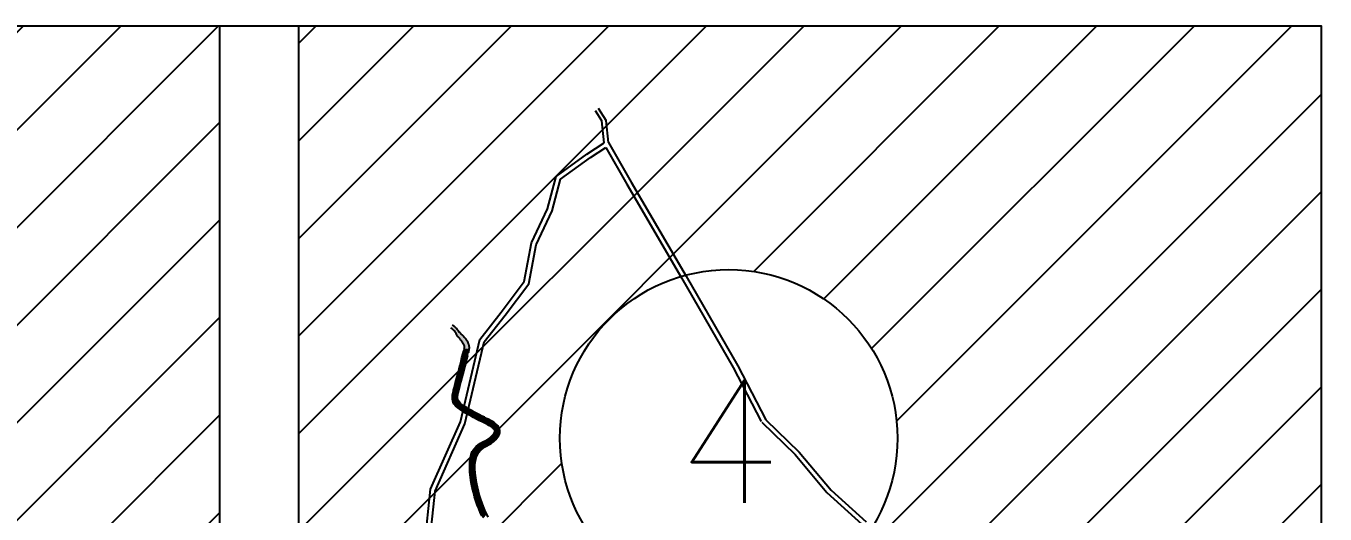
# Model space of a CAD drawing. Header units: metres. Extents: x 511779 to 512620, y 196282 to 196876.
# Drawn here: x 512557.4 to 512580.93, y 196432.11 to 196440.95 of the extents above; entities that cross this region are included whole.
import ezdxf
from ezdxf.enums import TextEntityAlignment as Align

# ---------------------------------------------------------------- set-up
doc = ezdxf.new("R2010")
doc.units = ezdxf.units.M
doc.header["$MEASUREMENT"] = 0
doc.layers.get('0').update_dxf_attribs({"linetype": 'CONTINUOUS'})
for name, color, linetype in [('BANGUNAN', 5, 'CONTINUOUS'), ('KOP', 7, 'CONTINUOUS'), ('sungai', 45, 'CONTINUOUS')]:
    doc.layers.add(name, color=color, linetype=linetype)
doc.styles.get("Standard").update_dxf_attribs({"font": 'Simplex.shx'})

msp = doc.modelspace()

# ---------------------------------------------------------------- hatches: boundary and pattern name
at = {"layer": 'KOP', "ltscale": 0.5}
h = msp.add_hatch(dxfattribs=at)
h.set_pattern_fill('ANSI31', color=1, scale=10, style=0)
h.set_pattern_definition([(45, (71.4876, 0), (-0.8838834765, 0.8838834765), [])])
edge = h.paths.add_edge_path(flags=16)
edge.add_arc((512532.423, 196433.478), 3.057, 0, 360)
h.paths.add_polyline_path([(512523.858, 196440.95), (512543.808, 196440.95), (512543.808, 196423.85), (512523.858, 196423.85)])
h.paths.add_polyline_path([(512542.383, 196440.95), (512562.333, 196440.95), (512562.333, 196423.85), (512542.383, 196423.85)])
edge = h.paths.add_edge_path(flags=16)
edge.add_arc((512551.955, 196433.478), 3.057, 0, 360)
h.paths.add_polyline_path([(512560.908, 196440.95), (512580.858, 196440.95), (512580.858, 196423.85), (512560.908, 196423.85)])
edge = h.paths.add_edge_path(flags=16)
edge.add_arc((512570.126, 196433.478), 3.057, 0, 360)
h.paths.add_polyline_path([(512579.433, 196425.275), (512599.383, 196425.275), (512599.383, 196408.175), (512579.433, 196408.175)])
edge = h.paths.add_edge_path(flags=16)
edge.add_arc((512589.144, 196417.665), 3.057, 0, 360)
h.paths.add_polyline_path([(512560.908, 196425.275), (512580.858, 196425.275), (512580.858, 196408.175), (512560.908, 196408.175)])
h.paths.add_polyline_path([(512542.383, 196425.275), (512562.333, 196425.275), (512562.333, 196408.175), (512542.383, 196408.175)])
h.paths.add_polyline_path([(512523.858, 196425.275), (512543.808, 196425.275), (512543.808, 196408.175), (512523.858, 196408.175)])
h.paths.add_polyline_path([(512505.333, 196425.275), (512525.283, 196425.275), (512525.283, 196408.175), (512505.333, 196408.175)])
h.paths.add_polyline_path([(512523.858, 196409.6), (512543.808, 196409.6), (512543.808, 196392.5), (512523.858, 196392.5)])
h.paths.add_polyline_path([(512505.333, 196409.6), (512525.283, 196409.6), (512525.283, 196392.5), (512505.333, 196392.5)])
h.paths.add_polyline_path([(512542.383, 196409.6), (512562.333, 196409.6), (512562.333, 196392.5), (512542.383, 196392.5)])
h.paths.add_polyline_path([(512560.908, 196409.6), (512580.858, 196409.6), (512580.858, 196392.5), (512560.908, 196392.5)])
h.paths.add_polyline_path([(512579.433, 196409.6), (512599.383, 196409.6), (512599.383, 196392.5), (512579.433, 196392.5)])
h.paths.add_polyline_path([(512597.958, 196393.925), (512617.908, 196393.925), (512617.908, 196376.825), (512597.958, 196376.825)])
h.paths.add_polyline_path([(512579.433, 196393.925), (512599.383, 196393.925), (512599.383, 196376.825), (512579.433, 196376.825)])
h.paths.add_polyline_path([(512560.908, 196393.925), (512580.858, 196393.925), (512580.858, 196376.825), (512560.908, 196376.825)])
h.paths.add_polyline_path([(512542.383, 196393.925), (512562.333, 196393.925), (512562.333, 196376.825), (512542.383, 196376.825)])
h.paths.add_polyline_path([(512523.858, 196393.925), (512543.808, 196393.925), (512543.808, 196376.825), (512523.858, 196376.825)])
edge = h.paths.add_edge_path(flags=16)
edge.add_arc((512571.015, 196385.187), 3.057, 0, 360)
edge = h.paths.add_edge_path(flags=16)
edge.add_arc((512551.79, 196384.481), 3.057, 0, 360)
edge = h.paths.add_edge_path(flags=16)
edge.add_arc((512532.988, 196384.481), 3.057, 0, 360)
edge = h.paths.add_edge_path(flags=16)
edge.add_arc((512533.899, 196400.421), 3.057, 0, 360)
edge = h.paths.add_edge_path(flags=16)
edge.add_arc((512514.397, 196399.691), 3.057, 0, 360)
edge = h.paths.add_edge_path(flags=16)
edge.add_arc((512515.155, 196416.926), 3.057, 0, 360)
edge = h.paths.add_edge_path(flags=16)
edge.add_arc((512533.571, 196417.021), 3.057, 0, 360)
edge = h.paths.add_edge_path(flags=16)
edge.add_arc((512552.148, 196417.106), 3.057, 0, 360)
edge = h.paths.add_edge_path(flags=16)
edge.add_arc((512552.949, 196400.556), 3.057, 0, 360)
edge = h.paths.add_edge_path(flags=16)
edge.add_arc((512570.351, 196400.556), 3.057, 0, 360)
edge = h.paths.add_edge_path(flags=16)
edge.add_arc((512570.294, 196416.853), 3.057, 0, 360)
edge = h.paths.add_edge_path(flags=16)
edge.add_arc((512589.265, 196401.204), 3.057, 0, 360)
edge = h.paths.add_edge_path(flags=16)
edge.add_arc((512589.798, 196384.821), 3.057, 0, 360)
edge = h.paths.add_edge_path(flags=16)
edge.add_arc((512608.213, 196384.944), 3.057, 0, 360)
at = {"layer": 'sungai', "ltscale": 30}
msp.add_hatch(color=43, dxfattribs=at).paths.add_polyline_path([(512565.239, 196435.413), (512565.245, 196435.404), (512565.252, 196435.395), (512565.259, 196435.388), (512565.265, 196435.38), (512565.272, 196435.374), (512565.278, 196435.367), (512565.284, 196435.361), (512565.29, 196435.355), (512565.296, 196435.349), (512565.303, 196435.344), (512565.308, 196435.338), (512565.314, 196435.332), (512565.32, 196435.326), (512565.326, 196435.32), (512565.332, 196435.313), (512565.338, 196435.307), (512565.344, 196435.3), (512565.35, 196435.293), (512565.357, 196435.286), (512565.362, 196435.279), (512565.368, 196435.272), (512565.374, 196435.264), (512565.379, 196435.258), (512565.384, 196435.251), (512565.388, 196435.245), (512565.392, 196435.239), (512565.395, 196435.233), (512565.398, 196435.228), (512565.4, 196435.222), (512565.403, 196435.217), (512565.405, 196435.211), (512565.407, 196435.205), (512565.41, 196435.198), (512565.413, 196435.191), (512565.416, 196435.183), (512565.418, 196435.174), (512565.421, 196435.165), (512565.423, 196435.155), (512565.425, 196435.144), (512565.427, 196435.133), (512565.427, 196435.122), (512565.427, 196435.11), (512565.426, 196435.099), (512565.424, 196435.087), (512565.422, 196435.076), (512565.42, 196435.065), (512565.417, 196435.056), (512565.415, 196435.048), (512565.413, 196435.042), (512565.412, 196435.037), (512565.41, 196435.033), (512565.409, 196435.032), (512565.409, 196435.035), (512565.41, 196435.038), (512565.41, 196435.04), (512565.41, 196435.042), (512565.41, 196435.044), (512565.41, 196435.046), (512565.41, 196435.047), (512565.41, 196435.049), (512565.41, 196435.051), (512565.41, 196435.053), (512565.409, 196435.055), (512565.409, 196435.058), (512565.408, 196435.06), (512565.408, 196435.062), (512565.407, 196435.065), (512565.406, 196435.067), (512565.405, 196435.069), (512565.404, 196435.071), (512565.403, 196435.073), (512565.402, 196435.075), (512565.4, 196435.077), (512565.398, 196435.078), (512565.397, 196435.08), (512565.395, 196435.081), (512565.393, 196435.082), (512565.391, 196435.083), (512565.389, 196435.084), (512565.387, 196435.084), (512565.386, 196435.084), (512565.384, 196435.085), (512565.382, 196435.085), (512565.38, 196435.085), (512565.379, 196435.085), (512565.377, 196435.085), (512565.376, 196435.085), (512565.375, 196435.085), (512565.373, 196435.085), (512565.372, 196435.085), (512565.371, 196435.085), (512565.37, 196435.085), (512565.368, 196435.084), (512565.367, 196435.084), (512565.365, 196435.083), (512565.363, 196435.083), (512565.361, 196435.082), (512565.359, 196435.082), (512565.357, 196435.081), (512565.355, 196435.08), (512565.353, 196435.079), (512565.351, 196435.078), (512565.348, 196435.078), (512565.346, 196435.077), (512565.344, 196435.075), (512565.341, 196435.074), (512565.338, 196435.072), (512565.335, 196435.07), (512565.331, 196435.067), (512565.327, 196435.063), (512565.333, 196435.086), (512565.338, 196435.105), (512565.34, 196435.121), (512565.341, 196435.134), (512565.341, 196435.145), (512565.339, 196435.154), (512565.336, 196435.163), (512565.332, 196435.171), (512565.327, 196435.18), (512565.322, 196435.189), (512565.316, 196435.198), (512565.31, 196435.207), (512565.304, 196435.217), (512565.297, 196435.226), (512565.291, 196435.235), (512565.285, 196435.243), (512565.279, 196435.251), (512565.273, 196435.259), (512565.267, 196435.266), (512565.262, 196435.273), (512565.257, 196435.28), (512565.252, 196435.286), (512565.248, 196435.291), (512565.243, 196435.296), (512565.239, 196435.301), (512565.234, 196435.305), (512565.23, 196435.309), (512565.226, 196435.313), (512565.222, 196435.317), (512565.219, 196435.321), (512565.215, 196435.325), (512565.212, 196435.329), (512565.209, 196435.333), (512565.207, 196435.337), (512565.204, 196435.342), (512565.202, 196435.346), (512565.2, 196435.351), (512565.197, 196435.355), (512565.196, 196435.36), (512565.194, 196435.364), (512565.192, 196435.368), (512565.19, 196435.372), (512565.188, 196435.377), (512565.186, 196435.381), (512565.183, 196435.386), (512565.18, 196435.391), (512565.177, 196435.396), (512565.172, 196435.402), (512565.168, 196435.409), (512565.162, 196435.417), (512565.155, 196435.425), (512565.146, 196435.434), (512565.136, 196435.443), (512565.123, 196435.454), (512565.109, 196435.465), (512565.092, 196435.477), (512565.12, 196435.535), (512565.15, 196435.509), (512565.174, 196435.486), (512565.194, 196435.466), (512565.209, 196435.45), (512565.221, 196435.436), (512565.231, 196435.424)])

# ---------------------------------------------------------------- linework, layer by layer
at = {"color": 5, "linetype": 'Continuous', "lineweight": -3}
for points in [[(512542.383, 196440.95), (512562.333, 196440.95), (512562.333, 196423.85), (512542.383, 196423.85)], [(512560.908, 196440.95), (512580.858, 196440.95), (512580.858, 196423.85), (512560.908, 196423.85)]]:
    msp.add_lwpolyline(points, close=True, dxfattribs=at)
at = {"color": 5, "ltscale": 30}
msp.add_circle((512570.126, 196433.478), 3.057, dxfattribs=at)
at = {"layer": 'BANGUNAN', "color": 3, "linetype": 'Continuous'}
for p, q in [((512567.002, 196438.223), (512567.558, 196438.63)), ((512567.558, 196438.63), (512567.871, 196438.834)), ((512567.621, 196438.566), (512567.898, 196438.748)), ((512567.898, 196438.748), (512568.278, 196438.086)), ((512567.946, 196438.837), (512568.361, 196438.117)), ((512567.079, 196438.171), (512567.621, 196438.566)), ((512566.844, 196437.638), (512567.002, 196438.223)), ((512566.925, 196437.598), (512567.079, 196438.171)), ((512568.278, 196438.086), (512569.273, 196436.387)), ((512568.361, 196438.117), (512569.355, 196436.417)), ((512566.555, 196437.023), (512566.844, 196437.638)), ((512566.636, 196436.985), (512566.925, 196437.598)), ((512566.423, 196436.32), (512566.555, 196437.023)), ((512566.504, 196436.277), (512566.636, 196436.985)), ((512566.002, 196435.762), (512566.423, 196436.32)), ((512566.076, 196435.709), (512566.504, 196436.277)), ((512569.273, 196436.387), (512570.208, 196434.76)), ((512569.355, 196436.417), (512570.291, 196434.79)), ((512565.615, 196435.268), (512566.002, 196435.762)), ((512565.694, 196435.224), (512566.076, 196435.709)), ((512565.264, 196433.776), (512565.615, 196435.268)), ((512565.345, 196433.737), (512565.694, 196435.224)), ((512570.208, 196434.76), (512570.715, 196433.783)), ((512570.291, 196434.79), (512570.799, 196433.811)), ((512564.723, 196432.556), (512565.264, 196433.776)), ((512564.806, 196432.521), (512565.345, 196433.737)), ((512570.725, 196433.77), (512571.328, 196433.186)), ((512570.799, 196433.811), (512571.404, 196433.225)), ((512571.404, 196433.225), (512571.981, 196432.535)), ((512571.328, 196433.186), (512571.905, 196432.494)), ((512564.619, 196431.567), (512564.723, 196432.556)), ((512564.704, 196431.554), (512564.806, 196432.521)), ((512571.905, 196432.494), (512572.539, 196431.923)), ((512571.981, 196432.535), (512572.613, 196431.964))]:
    msp.add_line(p, q, dxfattribs=at)
for points in [[(512567.871, 196438.834), (512567.827, 196439.229), (512567.71, 196439.414)], [(512567.946, 196438.837), (512567.903, 196439.238), (512567.767, 196439.455)]]:
    msp.add_lwpolyline(points, dxfattribs=at)
at = {"layer": 'KOP', "color": 76, "ltscale": 30}
for points in [[(512565.327, 196435.063), (512565.333, 196435.086), (512565.338, 196435.105), (512565.34, 196435.121), (512565.341, 196435.134), (512565.341, 196435.145), (512565.339, 196435.154), (512565.336, 196435.163), (512565.332, 196435.171), (512565.327, 196435.18), (512565.322, 196435.189), (512565.316, 196435.198), (512565.31, 196435.207), (512565.304, 196435.217), (512565.297, 196435.226), (512565.291, 196435.235), (512565.285, 196435.243), (512565.279, 196435.251), (512565.273, 196435.259), (512565.267, 196435.266), (512565.262, 196435.273), (512565.257, 196435.28), (512565.252, 196435.286), (512565.248, 196435.291), (512565.243, 196435.296), (512565.239, 196435.301), (512565.234, 196435.305), (512565.23, 196435.309), (512565.226, 196435.313), (512565.222, 196435.317), (512565.219, 196435.321), (512565.215, 196435.325), (512565.212, 196435.329), (512565.209, 196435.333), (512565.207, 196435.337), (512565.204, 196435.342), (512565.202, 196435.346), (512565.2, 196435.351), (512565.197, 196435.355), (512565.196, 196435.36), (512565.194, 196435.364), (512565.192, 196435.368), (512565.19, 196435.372), (512565.188, 196435.377), (512565.186, 196435.381), (512565.183, 196435.386), (512565.18, 196435.391), (512565.177, 196435.396), (512565.172, 196435.402), (512565.168, 196435.409), (512565.162, 196435.417), (512565.155, 196435.425), (512565.146, 196435.434), (512565.136, 196435.443), (512565.123, 196435.454), (512565.109, 196435.465), (512565.092, 196435.477)], [(512565.327, 196435.063), (512565.331, 196435.067), (512565.335, 196435.07), (512565.338, 196435.072), (512565.341, 196435.074), (512565.344, 196435.075), (512565.346, 196435.077), (512565.348, 196435.078), (512565.351, 196435.078), (512565.353, 196435.079), (512565.355, 196435.08), (512565.357, 196435.081), (512565.359, 196435.082), (512565.361, 196435.082), (512565.363, 196435.083), (512565.365, 196435.083), (512565.367, 196435.084), (512565.368, 196435.084), (512565.37, 196435.085), (512565.371, 196435.085), (512565.372, 196435.085), (512565.373, 196435.085), (512565.375, 196435.085), (512565.376, 196435.085), (512565.377, 196435.085), (512565.379, 196435.085), (512565.38, 196435.085), (512565.382, 196435.085), (512565.384, 196435.085), (512565.386, 196435.084), (512565.387, 196435.084), (512565.389, 196435.084), (512565.391, 196435.083), (512565.393, 196435.082), (512565.395, 196435.081), (512565.397, 196435.08), (512565.398, 196435.078), (512565.4, 196435.077), (512565.402, 196435.075), (512565.403, 196435.073), (512565.404, 196435.071), (512565.405, 196435.069), (512565.406, 196435.067), (512565.407, 196435.065), (512565.408, 196435.062), (512565.408, 196435.06), (512565.409, 196435.058), (512565.409, 196435.055), (512565.41, 196435.053), (512565.41, 196435.051), (512565.41, 196435.049), (512565.41, 196435.047), (512565.41, 196435.046), (512565.41, 196435.044), (512565.41, 196435.042), (512565.41, 196435.04), (512565.41, 196435.038), (512565.409, 196435.036), (512565.409, 196435.034), (512565.409, 196435.033), (512565.41, 196435.033), (512565.41, 196435.033), (512565.411, 196435.034), (512565.412, 196435.037), (512565.413, 196435.042), (512565.415, 196435.048), (512565.417, 196435.056), (512565.42, 196435.065), (512565.422, 196435.076), (512565.424, 196435.087), (512565.426, 196435.099), (512565.427, 196435.11), (512565.427, 196435.122), (512565.427, 196435.133), (512565.425, 196435.144), (512565.423, 196435.155), (512565.421, 196435.165), (512565.418, 196435.174), (512565.416, 196435.183), (512565.413, 196435.191), (512565.41, 196435.198), (512565.407, 196435.205), (512565.405, 196435.211), (512565.403, 196435.217), (512565.4, 196435.222), (512565.398, 196435.228), (512565.395, 196435.233), (512565.392, 196435.239), (512565.388, 196435.245), (512565.384, 196435.251), (512565.379, 196435.258), (512565.374, 196435.264), (512565.368, 196435.272), (512565.362, 196435.279), (512565.357, 196435.286), (512565.35, 196435.293), (512565.344, 196435.3), (512565.338, 196435.307), (512565.332, 196435.313), (512565.326, 196435.32), (512565.32, 196435.326), (512565.314, 196435.332), (512565.308, 196435.338), (512565.303, 196435.344), (512565.296, 196435.349), (512565.29, 196435.355), (512565.284, 196435.361), (512565.278, 196435.367), (512565.272, 196435.374), (512565.265, 196435.38), (512565.259, 196435.388), (512565.252, 196435.395), (512565.245, 196435.404), (512565.239, 196435.413), (512565.231, 196435.424), (512565.221, 196435.436), (512565.209, 196435.45), (512565.194, 196435.466), (512565.174, 196435.486), (512565.15, 196435.509), (512565.12, 196435.535)]]:
    msp.add_lwpolyline(points, dxfattribs=at)
at = {"layer": 'sungai', "color": 43, "ltscale": 30}
for p, q in [((512565.323, 196435.009), (512565.394, 196435.08)), ((512565.327, 196435.026), (512565.384, 196435.083)), ((512565.331, 196435.043), (512565.371, 196435.082)), ((512565.336, 196435.06), (512565.352, 196435.077)), ((512565.239, 196434.724), (512565.368, 196434.853)), ((512565.243, 196434.741), (512565.372, 196434.87)), ((512565.248, 196434.759), (512565.376, 196434.887)), ((512565.252, 196434.776), (512565.381, 196434.904)), ((512565.257, 196434.793), (512565.385, 196434.921)), ((512565.261, 196434.81), (512565.389, 196434.938)), ((512565.266, 196434.827), (512565.394, 196434.956)), ((512565.27, 196434.845), (512565.388, 196434.963)), ((512565.274, 196434.862), (512565.383, 196434.971)), ((512565.279, 196434.879), (512565.378, 196434.978)), ((512565.283, 196434.896), (512565.373, 196434.986)), ((512565.287, 196434.913), (512565.368, 196434.994)), ((512565.292, 196434.93), (512565.363, 196435.002)), ((512565.296, 196434.947), (512565.358, 196435.009)), ((512565.3, 196434.964), (512565.353, 196435.017)), ((512565.305, 196434.94), (512565.407, 196435.042)), ((512565.305, 196434.982), (512565.348, 196435.025)), ((512565.309, 196434.999), (512565.343, 196435.033)), ((512565.31, 196434.957), (512565.406, 196435.054)), ((512565.314, 196434.974), (512565.404, 196435.064)), ((512565.314, 196435.016), (512565.338, 196435.041)), ((512565.318, 196434.992), (512565.4, 196435.073)), ((512565.318, 196435.034), (512565.333, 196435.048)), ((512565.323, 196435.051), (512565.328, 196435.056)), ((512565.334, 196434.898), (512565.403, 196434.967)), ((512565.338, 196434.915), (512565.403, 196434.98)), ((512565.343, 196434.932), (512565.404, 196434.993)), ((512565.347, 196434.95), (512565.405, 196435.007)), ((512565.351, 196434.967), (512565.406, 196435.021)), ((512565.356, 196434.984), (512565.407, 196435.035)), ((512565.176, 196434.482), (512565.305, 196434.611)), ((512565.181, 196434.499), (512565.31, 196434.628)), ((512565.185, 196434.517), (512565.314, 196434.646)), ((512565.19, 196434.534), (512565.319, 196434.663)), ((512565.194, 196434.551), (512565.323, 196434.68)), ((512565.198, 196434.568), (512565.328, 196434.698)), ((512565.203, 196434.586), (512565.332, 196434.715)), ((512565.207, 196434.603), (512565.337, 196434.732)), ((512565.212, 196434.62), (512565.341, 196434.75)), ((512565.216, 196434.638), (512565.346, 196434.767)), ((512565.221, 196434.655), (512565.35, 196434.784)), ((512565.225, 196434.672), (512565.355, 196434.801)), ((512565.23, 196434.689), (512565.359, 196434.818)), ((512565.234, 196434.707), (512565.363, 196434.836)), ((512565.125, 196434.264), (512565.247, 196434.386)), ((512565.128, 196434.28), (512565.251, 196434.403)), ((512565.131, 196434.296), (512565.256, 196434.421)), ((512565.135, 196434.312), (512565.26, 196434.438)), ((512565.138, 196434.329), (512565.264, 196434.455)), ((512565.142, 196434.346), (512565.269, 196434.472)), ((512565.146, 196434.363), (512565.273, 196434.49)), ((512565.15, 196434.38), (512565.278, 196434.507)), ((512565.155, 196434.397), (512565.282, 196434.524)), ((512565.159, 196434.414), (512565.287, 196434.542)), ((512565.163, 196434.431), (512565.292, 196434.559)), ((512565.167, 196434.448), (512565.296, 196434.576)), ((512565.172, 196434.465), (512565.301, 196434.594)), ((512565.119, 196434.221), (512565.234, 196434.335)), ((512565.119, 196434.208), (512565.23, 196434.318)), ((512565.119, 196434.195), (512565.226, 196434.301)), ((512565.12, 196434.183), (512565.222, 196434.285)), ((512565.121, 196434.235), (512565.238, 196434.352)), ((512565.122, 196434.172), (512565.219, 196434.269)), ((512565.123, 196434.25), (512565.242, 196434.369)), ((512565.124, 196434.161), (512565.217, 196434.254)), ((512565.126, 196434.151), (512565.215, 196434.239)), ((512565.13, 196434.141), (512565.214, 196434.225)), ((512565.133, 196434.132), (512565.214, 196434.213)), ((512565.137, 196434.123), (512565.215, 196434.201)), ((512565.142, 196434.115), (512565.217, 196434.19)), ((512565.147, 196434.107), (512565.219, 196434.179)), ((512565.152, 196434.099), (512565.223, 196434.17)), ((512565.157, 196434.092), (512565.227, 196434.162)), ((512565.163, 196434.085), (512565.231, 196434.153)), ((512565.169, 196434.078), (512565.237, 196434.146)), ((512565.175, 196434.072), (512565.242, 196434.138)), ((512565.181, 196434.065), (512565.248, 196434.131)), ((512565.188, 196434.059), (512565.254, 196434.125)), ((512565.195, 196434.053), (512565.261, 196434.119)), ((512565.201, 196434.047), (512565.267, 196434.112)), ((512565.208, 196434.04), (512565.274, 196434.106)), ((512565.215, 196434.035), (512565.281, 196434.101)), ((512565.222, 196434.029), (512565.288, 196434.095)), ((512565.229, 196434.023), (512565.295, 196434.089)), ((512565.237, 196434.018), (512565.302, 196434.084)), ((512565.244, 196434.012), (512565.31, 196434.078)), ((512565.251, 196434.007), (512565.317, 196434.073)), ((512565.258, 196434.001), (512565.325, 196434.067)), ((512565.266, 196433.996), (512565.332, 196434.062)), ((512565.273, 196433.991), (512565.34, 196434.057)), ((512565.281, 196433.986), (512565.347, 196434.052)), ((512565.289, 196433.98), (512565.355, 196434.047)), ((512565.296, 196433.975), (512565.363, 196434.042)), ((512565.304, 196433.97), (512565.371, 196434.037)), ((512565.312, 196433.965), (512565.378, 196434.032)), ((512565.32, 196433.96), (512565.386, 196434.027)), ((512565.327, 196433.955), (512565.394, 196434.022)), ((512565.335, 196433.95), (512565.402, 196434.017)), ((512565.343, 196433.945), (512565.41, 196434.012)), ((512565.351, 196433.94), (512565.418, 196434.008)), ((512565.359, 196433.935), (512565.426, 196434.003)), ((512565.367, 196433.931), (512565.434, 196433.998)), ((512565.375, 196433.926), (512565.443, 196433.993)), ((512565.383, 196433.921), (512565.451, 196433.989)), ((512565.391, 196433.916), (512565.459, 196433.984)), ((512565.399, 196433.912), (512565.467, 196433.979)), ((512565.407, 196433.907), (512565.475, 196433.975)), ((512565.415, 196433.902), (512565.483, 196433.97)), ((512565.424, 196433.898), (512565.492, 196433.966)), ((512565.432, 196433.893), (512565.5, 196433.961)), ((512565.44, 196433.889), (512565.508, 196433.957)), ((512565.448, 196433.884), (512565.516, 196433.952)), ((512565.456, 196433.879), (512565.525, 196433.948)), ((512565.465, 196433.875), (512565.533, 196433.943)), ((512565.473, 196433.87), (512565.541, 196433.939)), ((512565.481, 196433.866), (512565.55, 196433.934)), ((512565.49, 196433.861), (512565.558, 196433.93)), ((512565.498, 196433.857), (512565.566, 196433.925)), ((512565.506, 196433.852), (512565.575, 196433.921)), ((512565.515, 196433.848), (512565.583, 196433.917)), ((512565.523, 196433.844), (512565.592, 196433.912)), ((512565.531, 196433.839), (512565.6, 196433.908)), ((512565.54, 196433.835), (512565.608, 196433.903)), ((512565.548, 196433.83), (512565.617, 196433.899)), ((512565.557, 196433.826), (512565.625, 196433.895)), ((512565.565, 196433.822), (512565.634, 196433.89)), ((512565.574, 196433.817), (512565.642, 196433.886)), ((512565.582, 196433.813), (512565.651, 196433.882)), ((512565.59, 196433.809), (512565.659, 196433.878)), ((512565.599, 196433.804), (512565.668, 196433.873)), ((512565.607, 196433.8), (512565.676, 196433.869)), ((512565.616, 196433.796), (512565.685, 196433.865)), ((512565.624, 196433.791), (512565.693, 196433.86)), ((512565.633, 196433.787), (512565.702, 196433.856)), ((512565.641, 196433.783), (512565.711, 196433.852)), ((512565.65, 196433.779), (512565.719, 196433.848)), ((512565.659, 196433.774), (512565.728, 196433.843)), ((512565.667, 196433.77), (512565.736, 196433.839)), ((512565.676, 196433.766), (512565.745, 196433.835)), ((512565.684, 196433.762), (512565.753, 196433.83)), ((512565.693, 196433.757), (512565.761, 196433.826)), ((512565.701, 196433.753), (512565.77, 196433.822)), ((512565.71, 196433.749), (512565.778, 196433.817)), ((512565.718, 196433.744), (512565.787, 196433.813)), ((512565.727, 196433.74), (512565.795, 196433.808)), ((512565.735, 196433.736), (512565.803, 196433.804)), ((512565.744, 196433.731), (512565.811, 196433.799)), ((512565.752, 196433.727), (512565.82, 196433.795)), ((512565.76, 196433.723), (512565.828, 196433.79)), ((512565.769, 196433.718), (512565.836, 196433.785)), ((512565.777, 196433.714), (512565.844, 196433.781)), ((512565.785, 196433.709), (512565.852, 196433.776)), ((512565.794, 196433.705), (512565.86, 196433.771)), ((512565.802, 196433.7), (512565.867, 196433.766)), ((512565.81, 196433.695), (512565.875, 196433.761)), ((512565.818, 196433.69), (512565.883, 196433.755)), ((512565.826, 196433.686), (512565.89, 196433.75)), ((512565.833, 196433.68), (512565.897, 196433.744)), ((512565.841, 196433.675), (512565.904, 196433.739)), ((512565.848, 196433.67), (512565.911, 196433.733)), ((512565.855, 196433.664), (512565.918, 196433.727)), ((512565.862, 196433.658), (512565.925, 196433.721)), ((512565.868, 196433.651), (512565.931, 196433.714)), ((512565.874, 196433.644), (512565.937, 196433.707)), ((512565.879, 196433.637), (512565.943, 196433.701)), ((512565.883, 196433.628), (512565.949, 196433.693)), ((512565.886, 196433.618), (512565.954, 196433.686)), ((512565.887, 196433.593), (512565.963, 196433.67)), ((512565.888, 196433.607), (512565.959, 196433.678)), ((512565.439, 196433.081), (512565.979, 196433.622)), ((512565.44, 196433.095), (512565.977, 196433.632)), ((512565.442, 196433.109), (512565.975, 196433.643)), ((512565.445, 196433.126), (512565.805, 196433.486)), ((512565.449, 196433.142), (512565.769, 196433.463)), ((512565.452, 196433.159), (512565.74, 196433.446)), ((512565.456, 196433.175), (512565.714, 196433.433)), ((512565.641, 196433.27), (512565.98, 196433.61)), ((512565.695, 196433.312), (512565.98, 196433.597)), ((512565.729, 196433.333), (512565.978, 196433.582)), ((512565.76, 196433.351), (512565.975, 196433.566)), ((512565.789, 196433.367), (512565.97, 196433.548)), ((512565.82, 196433.386), (512565.959, 196433.525)), ((512565.863, 196433.416), (512565.937, 196433.49)), ((512565.869, 196433.549), (512565.971, 196433.652)), ((512565.882, 196433.575), (512565.968, 196433.661)), ((512565.436, 196433.053), (512565.581, 196433.198)), ((512565.437, 196433.067), (512565.62, 196433.25)), ((512565.463, 196433.195), (512565.688, 196433.42)), ((512565.472, 196433.217), (512565.661, 196433.406)), ((512565.481, 196433.239), (512565.632, 196433.389)), ((512565.504, 196433.274), (512565.595, 196433.365)), ((512565.433, 196432.986), (512565.542, 196433.095)), ((512565.433, 196432.973), (512565.538, 196433.078)), ((512565.433, 196432.96), (512565.535, 196433.063)), ((512565.433, 196432.948), (512565.534, 196433.048)), ((512565.434, 196433.038), (512565.566, 196433.17)), ((512565.434, 196433.025), (512565.557, 196433.149)), ((512565.434, 196433.012), (512565.549, 196433.128)), ((512565.434, 196432.999), (512565.546, 196433.111)), ((512565.434, 196432.935), (512565.533, 196433.034)), ((512565.435, 196432.923), (512565.531, 196433.02)), ((512565.435, 196432.911), (512565.53, 196433.006)), ((512565.436, 196432.899), (512565.529, 196432.992)), ((512565.437, 196432.887), (512565.529, 196432.979)), ((512565.437, 196432.875), (512565.529, 196432.966)), ((512565.438, 196432.863), (512565.529, 196432.953)), ((512565.439, 196432.851), (512565.528, 196432.94)), ((512565.441, 196432.84), (512565.528, 196432.928)), ((512565.442, 196432.828), (512565.529, 196432.915)), ((512565.443, 196432.817), (512565.53, 196432.903)), ((512565.444, 196432.805), (512565.53, 196432.891)), ((512565.446, 196432.794), (512565.531, 196432.879)), ((512565.447, 196432.782), (512565.532, 196432.867)), ((512565.448, 196432.771), (512565.532, 196432.855)), ((512565.45, 196432.759), (512565.533, 196432.843)), ((512565.452, 196432.748), (512565.534, 196432.831)), ((512565.453, 196432.737), (512565.536, 196432.82)), ((512565.455, 196432.726), (512565.537, 196432.808)), ((512565.457, 196432.715), (512565.538, 196432.797)), ((512565.459, 196432.704), (512565.54, 196432.785)), ((512565.46, 196432.693), (512565.541, 196432.774)), ((512565.462, 196432.682), (512565.542, 196432.762)), ((512565.464, 196432.671), (512565.544, 196432.751)), ((512565.466, 196432.66), (512565.546, 196432.74)), ((512565.468, 196432.65), (512565.547, 196432.729)), ((512565.47, 196432.639), (512565.549, 196432.718)), ((512565.472, 196432.628), (512565.551, 196432.707)), ((512565.474, 196432.618), (512565.553, 196432.696)), ((512565.476, 196432.607), (512565.554, 196432.685)), ((512565.479, 196432.596), (512565.556, 196432.674)), ((512565.481, 196432.585), (512565.558, 196432.663)), ((512565.483, 196432.575), (512565.56, 196432.653)), ((512565.485, 196432.565), (512565.563, 196432.642)), ((512565.488, 196432.554), (512565.565, 196432.631)), ((512565.49, 196432.544), (512565.567, 196432.621)), ((512565.493, 196432.534), (512565.569, 196432.61)), ((512565.495, 196432.523), (512565.571, 196432.599)), ((512565.497, 196432.513), (512565.573, 196432.589)), ((512565.5, 196432.502), (512565.576, 196432.578)), ((512565.503, 196432.492), (512565.578, 196432.568)), ((512565.505, 196432.482), (512565.581, 196432.558)), ((512565.508, 196432.472), (512565.583, 196432.547)), ((512565.511, 196432.462), (512565.586, 196432.537)), ((512565.513, 196432.452), (512565.588, 196432.527)), ((512565.516, 196432.442), (512565.591, 196432.516)), ((512565.519, 196432.432), (512565.593, 196432.506)), ((512565.521, 196432.422), (512565.596, 196432.496)), ((512565.524, 196432.412), (512565.599, 196432.486)), ((512565.527, 196432.402), (512565.601, 196432.476)), ((512565.53, 196432.392), (512565.604, 196432.466)), ((512565.533, 196432.382), (512565.607, 196432.456)), ((512565.536, 196432.372), (512565.61, 196432.446)), ((512565.539, 196432.363), (512565.612, 196432.436)), ((512565.542, 196432.353), (512565.616, 196432.426)), ((512565.545, 196432.343), (512565.619, 196432.416)), ((512565.549, 196432.334), (512565.622, 196432.407)), ((512565.552, 196432.324), (512565.625, 196432.397)), ((512565.555, 196432.315), (512565.628, 196432.387)), ((512565.558, 196432.305), (512565.631, 196432.377)), ((512565.562, 196432.296), (512565.634, 196432.368)), ((512565.565, 196432.286), (512565.637, 196432.358)), ((512565.568, 196432.277), (512565.64, 196432.349)), ((512565.572, 196432.267), (512565.644, 196432.339)), ((512565.575, 196432.258), (512565.647, 196432.33)), ((512565.579, 196432.249), (512565.65, 196432.32)), ((512565.583, 196432.239), (512565.654, 196432.311)), ((512565.586, 196432.23), (512565.657, 196432.301)), ((512565.59, 196432.221), (512565.661, 196432.292)), ((512565.593, 196432.212), (512565.664, 196432.283)), ((512565.597, 196432.203), (512565.668, 196432.274)), ((512565.601, 196432.194), (512565.672, 196432.265)), ((512565.605, 196432.185), (512565.675, 196432.255)), ((512565.608, 196432.176), (512565.679, 196432.246)), ((512565.612, 196432.167), (512565.682, 196432.237)), ((512565.616, 196432.158), (512565.686, 196432.228)), ((512565.62, 196432.149), (512565.69, 196432.219)), ((512565.624, 196432.14), (512565.694, 196432.21)), ((512565.628, 196432.131), (512565.698, 196432.201)), ((512565.632, 196432.123), (512565.702, 196432.192)), ((512565.636, 196432.114), (512565.706, 196432.183)), ((512565.64, 196432.105), (512565.709, 196432.174)), ((512565.644, 196432.096), (512565.714, 196432.166)), ((512565.648, 196432.088), (512565.718, 196432.157)), ((512565.652, 196432.079), (512565.722, 196432.148)), ((512565.657, 196432.07), (512565.726, 196432.14)), ((512565.661, 196432.062), (512565.73, 196432.131)), ((512565.665, 196432.053), (512565.734, 196432.122)), ((512565.669, 196432.045), (512565.738, 196432.114))]:
    msp.add_line(p, q, dxfattribs=at)
for points in [[(512565.655, 196432.073), (512565.625, 196432.138), (512565.597, 196432.203), (512565.57, 196432.271), (512565.545, 196432.343), (512565.522, 196432.419), (512565.5, 196432.5), (512565.48, 196432.587), (512565.463, 196432.677), (512565.448, 196432.769), (512565.438, 196432.861), (512565.433, 196432.95), (512565.434, 196433.035), (512565.442, 196433.112), (512565.458, 196433.181), (512565.481, 196433.239), (512565.512, 196433.288), (512565.549, 196433.328), (512565.588, 196433.361), (512565.63, 196433.388), (512565.671, 196433.411), (512565.711, 196433.432), (512565.747, 196433.45), (512565.779, 196433.468), (512565.806, 196433.486), (512565.828, 196433.504), (512565.846, 196433.521), (512565.86, 196433.537), (512565.871, 196433.553), (512565.879, 196433.568), (512565.885, 196433.583), (512565.887, 196433.596), (512565.888, 196433.609), (512565.886, 196433.622), (512565.881, 196433.634), (512565.873, 196433.646), (512565.862, 196433.658), (512565.847, 196433.67), (512565.829, 196433.683), (512565.808, 196433.697), (512565.782, 196433.711), (512565.753, 196433.726), (512565.721, 196433.743), (512565.685, 196433.761), (512565.645, 196433.781), (512565.601, 196433.803), (512565.555, 196433.827), (512565.504, 196433.853), (512565.452, 196433.882), (512565.399, 196433.911), (512565.348, 196433.942), (512565.298, 196433.974), (512565.253, 196434.005), (512565.212, 196434.036), (512565.179, 196434.067), (512565.154, 196434.096), (512565.136, 196434.126), (512565.125, 196434.156), (512565.119, 196434.187), (512565.119, 196434.222), (512565.124, 196434.26), (512565.132, 196434.303), (512565.143, 196434.351), (512565.157, 196434.405), (512565.172, 196434.465), (512565.188, 196434.53), (512565.206, 196434.597), (512565.224, 196434.666), (512565.242, 196434.736), (512565.26, 196434.806), (512565.277, 196434.874), (512565.294, 196434.94), (512565.31, 196435.003), (512565.325, 196435.06)], [(512565.77, 196432.051), (512565.739, 196432.112), (512565.71, 196432.174), (512565.682, 196432.237), (512565.657, 196432.301), (512565.633, 196432.369), (512565.611, 196432.439), (512565.591, 196432.514), (512565.572, 196432.594), (512565.556, 196432.676), (512565.542, 196432.76), (512565.533, 196432.843), (512565.528, 196432.923), (512565.529, 196432.999), (512565.536, 196433.069), (512565.55, 196433.131), (512565.572, 196433.183), (512565.599, 196433.227), (512565.632, 196433.263), (512565.669, 196433.294), (512565.707, 196433.32), (512565.746, 196433.343), (512565.784, 196433.365), (512565.82, 196433.386), (512565.853, 196433.408), (512565.882, 196433.43), (512565.907, 196433.454), (512565.928, 196433.478), (512565.946, 196433.502), (512565.96, 196433.526), (512565.971, 196433.55), (512565.977, 196433.574), (512565.98, 196433.597), (512565.98, 196433.619), (512565.976, 196433.641), (512565.968, 196433.662), (512565.956, 196433.683), (512565.941, 196433.703), (512565.923, 196433.723), (512565.9, 196433.742), (512565.875, 196433.761), (512565.846, 196433.78), (512565.813, 196433.798), (512565.778, 196433.817), (512565.74, 196433.837), (512565.699, 196433.858), (512565.656, 196433.879), (512565.611, 196433.902), (512565.563, 196433.927), (512565.515, 196433.953), (512565.466, 196433.98), (512565.419, 196434.007), (512565.375, 196434.034), (512565.334, 196434.061), (512565.298, 196434.086), (512565.268, 196434.111), (512565.246, 196434.134), (512565.229, 196434.156), (512565.219, 196434.179), (512565.214, 196434.204), (512565.214, 196434.231), (512565.218, 196434.263), (512565.225, 196434.3), (512565.236, 196434.343), (512565.248, 196434.393), (512565.263, 196434.45), (512565.279, 196434.512), (512565.296, 196434.577), (512565.314, 196434.645), (512565.332, 196434.714), (512565.35, 196434.782), (512565.367, 196434.849), (512565.383, 196434.913), (512565.393, 196434.955)]]:
    msp.add_lwpolyline(points, dxfattribs=at)

# ---------------------------------------------------------------- texts
at = {"color": 5, "ltscale": 30}
msp.add_text('4', height=2.228, dxfattribs=at).set_placement((512570.126, 196432.305), align=Align.CENTER)

doc.saveas('drawing.dxf')
